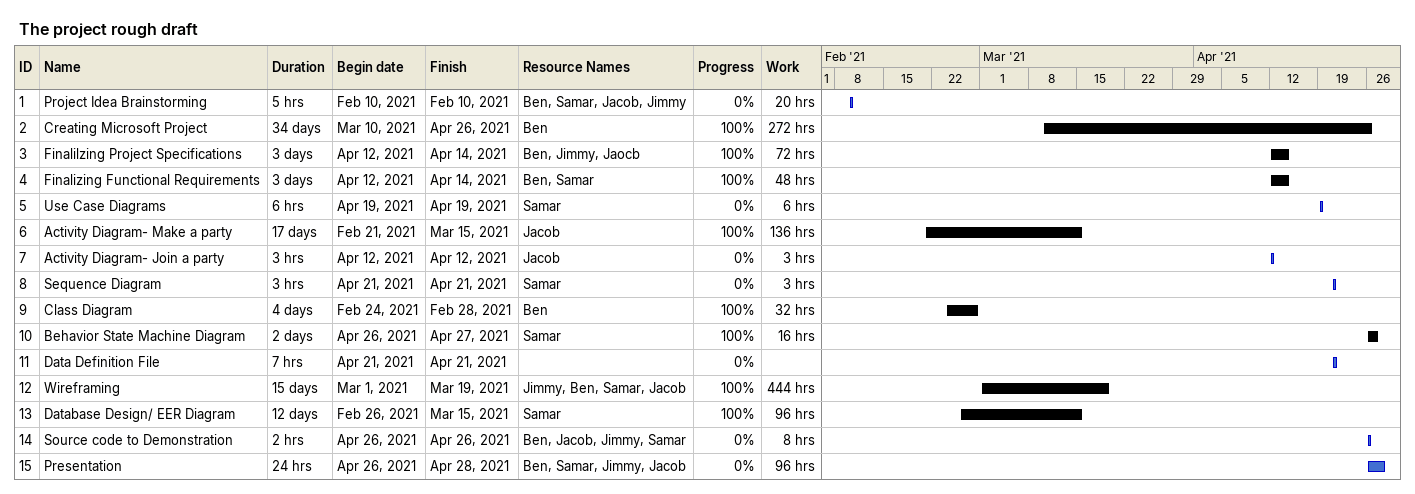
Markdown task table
The project rough draft

| ID | Task | Duration | Start | Finish | Resources | % complete | Work (h) |
|---|---|---|---|---|---|---|---|
| 1 | Project Idea Brainstorming | 5h | 2021-02-10 | 2021-02-10 | Ben, Samar, Jacob, Jimmy | 0 | 20 |
| 2 | Creating Microsoft Project | 34d | 2021-03-10 | 2021-04-26 | Ben | 100 | 272 |
| 3 | Finalilzing Project Specifications | 3d | 2021-04-12 | 2021-04-14 | Ben, Jimmy, Jaocb | 100 | 72 |
| 4 | Finalizing Functional Requirements | 3d | 2021-04-12 | 2021-04-14 | Ben, Samar | 100 | 48 |
| 5 | Use Case Diagrams | 6h | 2021-04-19 | 2021-04-19 | Samar | 0 | 6 |
| 6 | Activity Diagram- Make a party | 17d | 2021-02-21 | 2021-03-15 | Jacob | 100 | 136 |
| 7 | Activity Diagram- Join a party | 3h | 2021-04-12 | 2021-04-12 | Jacob | 0 | 3 |
| 8 | Sequence Diagram | 3h | 2021-04-21 | 2021-04-21 | Samar | 0 | 3 |
| 9 | Class Diagram | 4d | 2021-02-24 | 2021-02-28 | Ben | 100 | 32 |
| 10 | Behavior State Machine Diagram | 2d | 2021-04-26 | 2021-04-27 | Samar | 100 | 16 |
| 11 | Data Definition File | 7h | 2021-04-21 | 2021-04-21 |  | 0 |  |
| 12 | Wireframing | 15d | 2021-03-01 | 2021-03-19 | Jimmy, Ben, Samar, Jacob | 100 | 444 |
| 13 | Database Design/ EER Diagram | 12d | 2021-02-26 | 2021-03-15 | Samar | 100 | 96 |
| 14 | Source code to Demonstration | 2h | 2021-04-26 | 2021-04-26 | Ben, Jacob, Jimmy, Samar | 0 | 8 |
| 15 | Presentation | 24h | 2021-04-26 | 2021-04-28 | Ben, Samar, Jimmy, Jacob | 0 | 96 |
